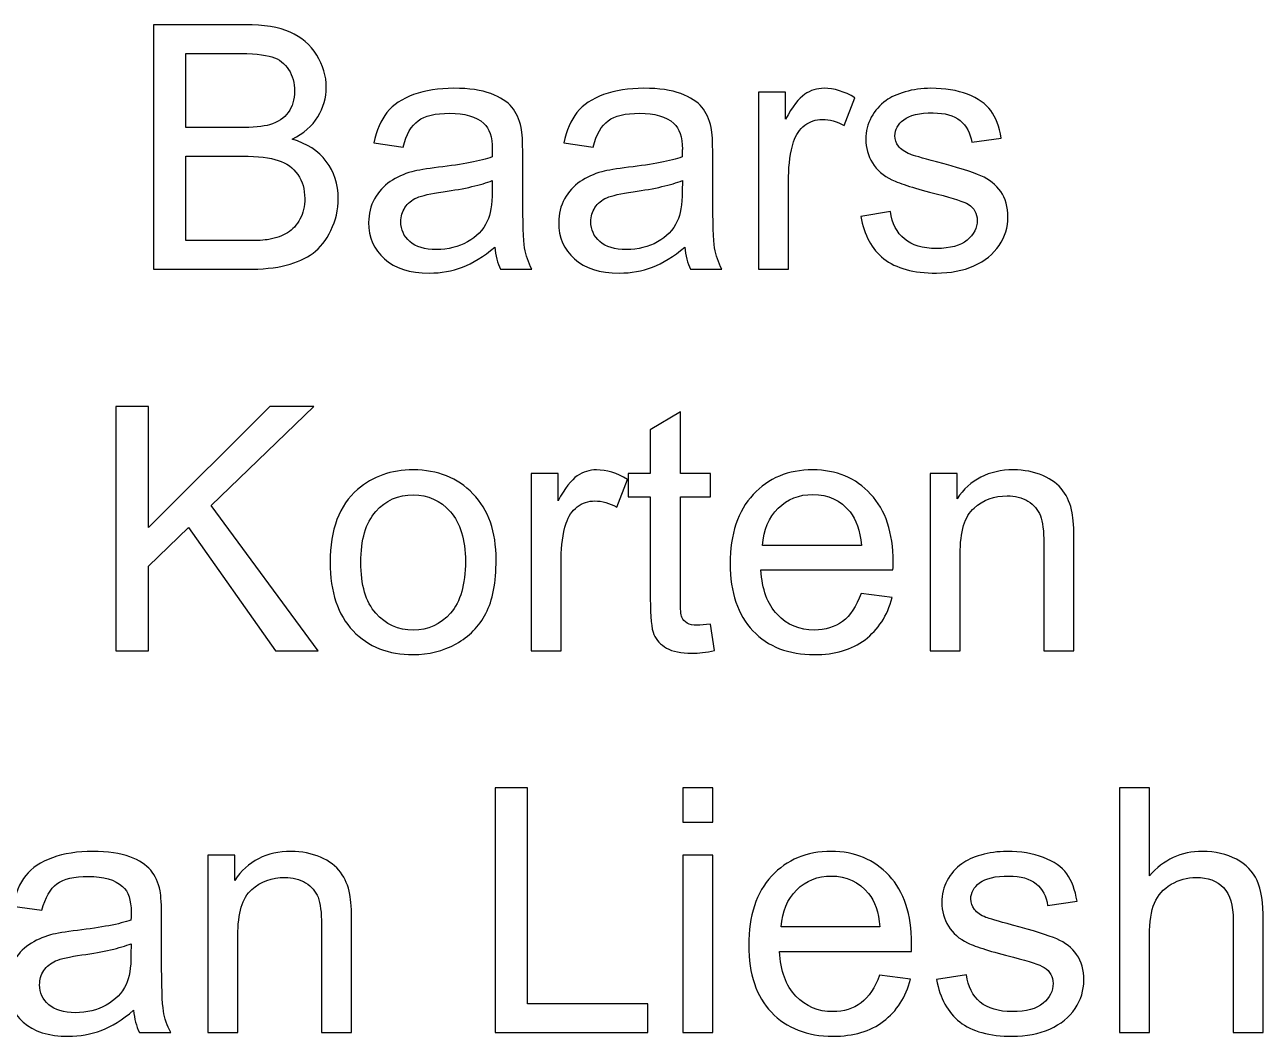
# Model space of a CAD drawing. Header units: centimetres. Extents: x -10.5 to 10.5, y -5.5 to 5.5.
# Drawn here: x -0.497 to 0.399, y -3.472 to -2.741 of the extents above; entities that cross this region are included whole.
import ezdxf

# ---------------------------------------------------------------- set-up
doc = ezdxf.new("R2010")
doc.units = ezdxf.units.CM
doc.header["$MEASUREMENT"] = 0
doc.layers.add('Laag 1', color=7, linetype='Continuous')

msp = doc.modelspace()

# ---------------------------------------------------------------- linework, layer by layer
at = {"layer": 'Laag 1', "color": 114}
for points, knots in [([(-0.40367, -2.9176), (-0.40367, -2.9176), (-0.40367, -2.74079), (-0.40367, -2.74079), (-0.40367, -2.74079), (-0.40367, -2.74079), (-0.33733, -2.74079), (-0.33733, -2.74079), (-0.33733, -2.74079), (-0.32383, -2.74079), (-0.31301, -2.74256), (-0.30482, -2.74614), (-0.30482, -2.74614), (-0.29667, -2.74972), (-0.29029, -2.75524), (-0.28568, -2.76269), (-0.28568, -2.76269), (-0.28103, -2.77009), (-0.27872, -2.77787), (-0.27872, -2.78602), (-0.27872, -2.78602), (-0.27872, -2.79355), (-0.28078, -2.80067), (-0.28485, -2.80734), (-0.28485, -2.80734), (-0.28893, -2.81401), (-0.2951, -2.8194), (-0.30337, -2.82352), (-0.30337, -2.82352), (-0.29267, -2.82664), (-0.28444, -2.83199), (-0.27872, -2.83957), (-0.27872, -2.83957), (-0.27296, -2.8471), (-0.27008, -2.85603), (-0.27008, -2.86632), (-0.27008, -2.86632), (-0.27008, -2.87463), (-0.27185, -2.88233), (-0.27535, -2.88945), (-0.27535, -2.88945), (-0.27885, -2.89657), (-0.28317, -2.90204), (-0.28831, -2.90591), (-0.28831, -2.90591), (-0.29346, -2.90974), (-0.29992, -2.91266), (-0.30765, -2.91464), (-0.30765, -2.91464), (-0.31543, -2.91661), (-0.32494, -2.9176), (-0.33622, -2.9176), (-0.33622, -2.9176), (-0.33622, -2.9176), (-0.40367, -2.9176), (-0.40367, -2.9176)], [0, 0, 0, 0, 0.066667, 0.066667, 0.066667, 0.066667, 0.133333, 0.133333, 0.133333, 0.133333, 0.2, 0.2, 0.2, 0.2, 0.266667, 0.266667, 0.266667, 0.266667, 0.333333, 0.333333, 0.333333, 0.333333, 0.4, 0.4, 0.4, 0.4, 0.466667, 0.466667, 0.466667, 0.466667, 0.533333, 0.533333, 0.533333, 0.533333, 0.6, 0.6, 0.6, 0.6, 0.666667, 0.666667, 0.666667, 0.666667, 0.733333, 0.733333, 0.733333, 0.733333, 0.8, 0.8, 0.8, 0.8, 0.866667, 0.866667, 0.866667, 0.866667, 1, 1, 1, 1]), ([(-0.38021, -2.81512), (-0.38021, -2.81512), (-0.34198, -2.81512), (-0.34198, -2.81512), (-0.34198, -2.81512), (-0.33161, -2.81512), (-0.32416, -2.81442), (-0.31967, -2.81306), (-0.31967, -2.81306), (-0.3137, -2.81129), (-0.30922, -2.80833), (-0.30621, -2.80421), (-0.30621, -2.80421), (-0.30321, -2.8001), (-0.30169, -2.79495), (-0.30169, -2.78874), (-0.30169, -2.78874), (-0.30169, -2.78285), (-0.30309, -2.77767), (-0.30593, -2.77322), (-0.30593, -2.77322), (-0.30872, -2.76874), (-0.31276, -2.76565), (-0.31799, -2.764), (-0.31799, -2.764), (-0.32321, -2.76236), (-0.33218, -2.76153), (-0.34486, -2.76153), (-0.34486, -2.76153), (-0.34486, -2.76153), (-0.38021, -2.76153), (-0.38021, -2.76153), (-0.38021, -2.76153), (-0.38021, -2.76153), (-0.38021, -2.81512), (-0.38021, -2.81512)], [0, 0, 0, 0, 0.1, 0.1, 0.1, 0.1, 0.2, 0.2, 0.2, 0.2, 0.3, 0.3, 0.3, 0.3, 0.4, 0.4, 0.4, 0.4, 0.5, 0.5, 0.5, 0.5, 0.6, 0.6, 0.6, 0.6, 0.7, 0.7, 0.7, 0.7, 0.8, 0.8, 0.8, 0.8, 1, 1, 1, 1]), ([(-0.15698, -2.90155), (-0.16505, -2.90842), (-0.17282, -2.91324), (-0.18027, -2.91608), (-0.18027, -2.91608), (-0.18772, -2.91892), (-0.19571, -2.92032), (-0.20427, -2.92032), (-0.20427, -2.92032), (-0.21834, -2.92032), (-0.22917, -2.9169), (-0.23674, -2.91003), (-0.23674, -2.91003), (-0.24431, -2.9032), (-0.2481, -2.89443), (-0.2481, -2.88377), (-0.2481, -2.88377), (-0.2481, -2.87751), (-0.24666, -2.87179), (-0.24382, -2.86661), (-0.24382, -2.86661), (-0.24094, -2.86142), (-0.23719, -2.85731), (-0.23258, -2.85418), (-0.23258, -2.85418), (-0.22793, -2.85105), (-0.22275, -2.84866), (-0.21694, -2.84706), (-0.21694, -2.84706), (-0.21266, -2.84595), (-0.2062, -2.84488), (-0.1976, -2.84381), (-0.1976, -2.84381), (-0.18007, -2.84175), (-0.1671, -2.83924), (-0.15883, -2.83636), (-0.15883, -2.83636), (-0.15875, -2.83339), (-0.15871, -2.8315), (-0.15871, -2.83072), (-0.15871, -2.83072), (-0.15871, -2.82191), (-0.16077, -2.8157), (-0.16488, -2.81207), (-0.16488, -2.81207), (-0.17044, -2.80718), (-0.17871, -2.80475), (-0.18966, -2.80475), (-0.18966, -2.80475), (-0.19991, -2.80475), (-0.20748, -2.80656), (-0.21234, -2.81014), (-0.21234, -2.81014), (-0.21723, -2.81372), (-0.22081, -2.82006), (-0.22316, -2.8292), (-0.22316, -2.8292), (-0.22316, -2.8292), (-0.2444, -2.82623), (-0.2444, -2.82623), (-0.2444, -2.82623), (-0.24246, -2.81714), (-0.23929, -2.80977), (-0.23485, -2.80417), (-0.23485, -2.80417), (-0.2304, -2.79857), (-0.22398, -2.79429), (-0.21559, -2.79125), (-0.21559, -2.79125), (-0.20723, -2.78824), (-0.19748, -2.78672), (-0.18645, -2.78672), (-0.18645, -2.78672), (-0.1755, -2.78672), (-0.16657, -2.788), (-0.1597, -2.79059), (-0.1597, -2.79059), (-0.15286, -2.79318), (-0.1478, -2.79639), (-0.14459, -2.8003), (-0.14459, -2.8003), (-0.14138, -2.80421), (-0.13912, -2.80915), (-0.1378, -2.81512), (-0.1378, -2.81512), (-0.1371, -2.81882), (-0.13673, -2.82549), (-0.13673, -2.83508), (-0.13673, -2.83508), (-0.13673, -2.83508), (-0.13673, -2.86389), (-0.13673, -2.86389), (-0.13673, -2.86389), (-0.13673, -2.88402), (-0.13628, -2.89673), (-0.13537, -2.90213), (-0.13537, -2.90213), (-0.13451, -2.90752), (-0.1327, -2.91266), (-0.13006, -2.9176), (-0.13006, -2.9176), (-0.13006, -2.9176), (-0.15278, -2.9176), (-0.15278, -2.9176), (-0.15278, -2.9176), (-0.15496, -2.91303), (-0.15636, -2.90768), (-0.15698, -2.90155)], [0, 0, 0, 0, 0.035714, 0.035714, 0.035714, 0.035714, 0.071429, 0.071429, 0.071429, 0.071429, 0.107143, 0.107143, 0.107143, 0.107143, 0.142857, 0.142857, 0.142857, 0.142857, 0.178571, 0.178571, 0.178571, 0.178571, 0.214286, 0.214286, 0.214286, 0.214286, 0.25, 0.25, 0.25, 0.25, 0.285714, 0.285714, 0.285714, 0.285714, 0.321429, 0.321429, 0.321429, 0.321429, 0.357143, 0.357143, 0.357143, 0.357143, 0.392857, 0.392857, 0.392857, 0.392857, 0.428571, 0.428571, 0.428571, 0.428571, 0.464286, 0.464286, 0.464286, 0.464286, 0.5, 0.5, 0.5, 0.5, 0.535714, 0.535714, 0.535714, 0.535714, 0.571429, 0.571429, 0.571429, 0.571429, 0.607143, 0.607143, 0.607143, 0.607143, 0.642857, 0.642857, 0.642857, 0.642857, 0.678571, 0.678571, 0.678571, 0.678571, 0.714286, 0.714286, 0.714286, 0.714286, 0.75, 0.75, 0.75, 0.75, 0.785714, 0.785714, 0.785714, 0.785714, 0.821429, 0.821429, 0.821429, 0.821429, 0.857143, 0.857143, 0.857143, 0.857143, 0.892857, 0.892857, 0.892857, 0.892857, 0.928571, 0.928571, 0.928571, 0.928571, 1, 1, 1, 1]), ([(-0.01964, -2.90155), (-0.02771, -2.90842), (-0.03548, -2.91324), (-0.04293, -2.91608), (-0.04293, -2.91608), (-0.05038, -2.91892), (-0.05837, -2.92032), (-0.06693, -2.92032), (-0.06693, -2.92032), (-0.081, -2.92032), (-0.09183, -2.9169), (-0.0994, -2.91003), (-0.0994, -2.91003), (-0.10697, -2.9032), (-0.11076, -2.89443), (-0.11076, -2.88377), (-0.11076, -2.88377), (-0.11076, -2.87751), (-0.10932, -2.87179), (-0.10648, -2.86661), (-0.10648, -2.86661), (-0.1036, -2.86142), (-0.09985, -2.85731), (-0.09524, -2.85418), (-0.09524, -2.85418), (-0.09059, -2.85105), (-0.08541, -2.84866), (-0.0796, -2.84706), (-0.0796, -2.84706), (-0.07532, -2.84595), (-0.06886, -2.84488), (-0.06026, -2.84381), (-0.06026, -2.84381), (-0.04273, -2.84175), (-0.02976, -2.83924), (-0.02149, -2.83636), (-0.02149, -2.83636), (-0.02141, -2.83339), (-0.02137, -2.8315), (-0.02137, -2.83072), (-0.02137, -2.83072), (-0.02137, -2.82191), (-0.02343, -2.8157), (-0.02754, -2.81207), (-0.02754, -2.81207), (-0.0331, -2.80718), (-0.04137, -2.80475), (-0.05232, -2.80475), (-0.05232, -2.80475), (-0.06257, -2.80475), (-0.07014, -2.80656), (-0.075, -2.81014), (-0.075, -2.81014), (-0.07989, -2.81372), (-0.08347, -2.82006), (-0.08582, -2.8292), (-0.08582, -2.8292), (-0.08582, -2.8292), (-0.10706, -2.82623), (-0.10706, -2.82623), (-0.10706, -2.82623), (-0.10512, -2.81714), (-0.10195, -2.80977), (-0.09751, -2.80417), (-0.09751, -2.80417), (-0.09306, -2.79857), (-0.08664, -2.79429), (-0.07825, -2.79125), (-0.07825, -2.79125), (-0.06989, -2.78824), (-0.06014, -2.78672), (-0.04911, -2.78672), (-0.04911, -2.78672), (-0.03816, -2.78672), (-0.02923, -2.788), (-0.02236, -2.79059), (-0.02236, -2.79059), (-0.01552, -2.79318), (-0.01046, -2.79639), (-0.00725, -2.8003), (-0.00725, -2.8003), (-0.00404, -2.80421), (-0.00178, -2.80915), (-0.00046, -2.81512), (-0.00046, -2.81512), (0.00024, -2.81882), (0.00061, -2.82549), (0.00061, -2.83508), (0.00061, -2.83508), (0.00061, -2.83508), (0.00061, -2.86389), (0.00061, -2.86389), (0.00061, -2.86389), (0.00061, -2.88402), (0.00106, -2.89673), (0.00197, -2.90213), (0.00197, -2.90213), (0.00283, -2.90752), (0.00464, -2.91266), (0.00728, -2.9176), (0.00728, -2.9176), (0.00728, -2.9176), (-0.01544, -2.9176), (-0.01544, -2.9176), (-0.01544, -2.9176), (-0.01762, -2.91303), (-0.01902, -2.90768), (-0.01964, -2.90155)], [0, 0, 0, 0, 0.035714, 0.035714, 0.035714, 0.035714, 0.071429, 0.071429, 0.071429, 0.071429, 0.107143, 0.107143, 0.107143, 0.107143, 0.142857, 0.142857, 0.142857, 0.142857, 0.178571, 0.178571, 0.178571, 0.178571, 0.214286, 0.214286, 0.214286, 0.214286, 0.25, 0.25, 0.25, 0.25, 0.285714, 0.285714, 0.285714, 0.285714, 0.321429, 0.321429, 0.321429, 0.321429, 0.357143, 0.357143, 0.357143, 0.357143, 0.392857, 0.392857, 0.392857, 0.392857, 0.428571, 0.428571, 0.428571, 0.428571, 0.464286, 0.464286, 0.464286, 0.464286, 0.5, 0.5, 0.5, 0.5, 0.535714, 0.535714, 0.535714, 0.535714, 0.571429, 0.571429, 0.571429, 0.571429, 0.607143, 0.607143, 0.607143, 0.607143, 0.642857, 0.642857, 0.642857, 0.642857, 0.678571, 0.678571, 0.678571, 0.678571, 0.714286, 0.714286, 0.714286, 0.714286, 0.75, 0.75, 0.75, 0.75, 0.785714, 0.785714, 0.785714, 0.785714, 0.821429, 0.821429, 0.821429, 0.821429, 0.857143, 0.857143, 0.857143, 0.857143, 0.892857, 0.892857, 0.892857, 0.892857, 0.928571, 0.928571, 0.928571, 0.928571, 1, 1, 1, 1]), ([(0.03374, -2.9176), (0.03374, -2.9176), (0.03374, -2.78944), (0.03374, -2.78944), (0.03374, -2.78944), (0.03374, -2.78944), (0.05325, -2.78944), (0.05325, -2.78944), (0.05325, -2.78944), (0.05325, -2.78944), (0.05325, -2.80907), (0.05325, -2.80907), (0.05325, -2.80907), (0.05823, -2.79997), (0.06284, -2.79397), (0.06708, -2.79108), (0.06708, -2.79108), (0.07132, -2.78816), (0.07597, -2.78672), (0.08103, -2.78672), (0.08103, -2.78672), (0.08836, -2.78672), (0.09581, -2.78903), (0.10338, -2.79359), (0.10338, -2.79359), (0.10338, -2.79359), (0.09564, -2.81364), (0.09564, -2.81364), (0.09564, -2.81364), (0.09037, -2.81067), (0.0851, -2.80919), (0.07984, -2.80919), (0.07984, -2.80919), (0.0751, -2.80919), (0.07086, -2.81063), (0.06712, -2.81347), (0.06712, -2.81347), (0.06337, -2.81631), (0.0607, -2.82026), (0.05909, -2.82533), (0.05909, -2.82533), (0.05667, -2.83302), (0.05547, -2.84146), (0.05547, -2.85064), (0.05547, -2.85064), (0.05547, -2.85064), (0.05547, -2.9176), (0.05547, -2.9176), (0.05547, -2.9176), (0.05547, -2.9176), (0.03374, -2.9176), (0.03374, -2.9176)], [0, 0, 0, 0, 0.071429, 0.071429, 0.071429, 0.071429, 0.142857, 0.142857, 0.142857, 0.142857, 0.214286, 0.214286, 0.214286, 0.214286, 0.285714, 0.285714, 0.285714, 0.285714, 0.357143, 0.357143, 0.357143, 0.357143, 0.428571, 0.428571, 0.428571, 0.428571, 0.5, 0.5, 0.5, 0.5, 0.571429, 0.571429, 0.571429, 0.571429, 0.642857, 0.642857, 0.642857, 0.642857, 0.714286, 0.714286, 0.714286, 0.714286, 0.785714, 0.785714, 0.785714, 0.785714, 0.857143, 0.857143, 0.857143, 0.857143, 1, 1, 1, 1]), ([(0.10758, -2.87932), (0.10758, -2.87932), (0.12906, -2.87587), (0.12906, -2.87587), (0.12906, -2.87587), (0.13025, -2.88447), (0.13363, -2.89105), (0.13914, -2.89566), (0.13914, -2.89566), (0.14466, -2.90023), (0.15239, -2.90254), (0.16227, -2.90254), (0.16227, -2.90254), (0.17227, -2.90254), (0.17968, -2.90052), (0.18454, -2.89645), (0.18454, -2.89645), (0.18935, -2.89241), (0.19178, -2.88764), (0.19178, -2.88216), (0.19178, -2.88216), (0.19178, -2.87727), (0.1896, -2.8734), (0.18528, -2.8706), (0.18528, -2.8706), (0.18223, -2.86866), (0.17483, -2.86624), (0.16305, -2.86323), (0.16305, -2.86323), (0.14717, -2.85924), (0.13618, -2.85578), (0.13001, -2.85286), (0.13001, -2.85286), (0.12387, -2.8499), (0.11922, -2.84586), (0.11605, -2.84068), (0.11605, -2.84068), (0.11288, -2.83553), (0.11128, -2.82981), (0.11128, -2.82356), (0.11128, -2.82356), (0.11128, -2.81784), (0.1126, -2.81257), (0.11519, -2.80771), (0.11519, -2.80771), (0.11782, -2.80286), (0.12136, -2.79882), (0.12585, -2.79561), (0.12585, -2.79561), (0.12922, -2.79314), (0.13383, -2.79104), (0.13964, -2.78931), (0.13964, -2.78931), (0.14548, -2.78759), (0.1517, -2.78672), (0.15836, -2.78672), (0.15836, -2.78672), (0.1684, -2.78672), (0.17721, -2.78816), (0.18479, -2.79108), (0.18479, -2.79108), (0.1924, -2.79397), (0.198, -2.79792), (0.20162, -2.80286), (0.20162, -2.80286), (0.2052, -2.80784), (0.20771, -2.81446), (0.20907, -2.82278), (0.20907, -2.82278), (0.20907, -2.82278), (0.18783, -2.82574), (0.18783, -2.82574), (0.18783, -2.82574), (0.18688, -2.81907), (0.18409, -2.81384), (0.17948, -2.8101), (0.17948, -2.8101), (0.17487, -2.80635), (0.16836, -2.8045), (0.15993, -2.8045), (0.15993, -2.8045), (0.15001, -2.8045), (0.14289, -2.80615), (0.13865, -2.80944), (0.13865, -2.80944), (0.13441, -2.81273), (0.13227, -2.8166), (0.13227, -2.82101), (0.13227, -2.82101), (0.13227, -2.8238), (0.13313, -2.82636), (0.1349, -2.82862), (0.1349, -2.82862), (0.13667, -2.83092), (0.13943, -2.83286), (0.14322, -2.83438), (0.14322, -2.83438), (0.1454, -2.8352), (0.15174, -2.83706), (0.16235, -2.83994), (0.16235, -2.83994), (0.17766, -2.84401), (0.18837, -2.84739), (0.19446, -2.84998), (0.19446, -2.84998), (0.20055, -2.85257), (0.20532, -2.8564), (0.20878, -2.86134), (0.20878, -2.86134), (0.21228, -2.86632), (0.21401, -2.87249), (0.21401, -2.8799), (0.21401, -2.8799), (0.21401, -2.8871), (0.21191, -2.89389), (0.20767, -2.90027), (0.20767, -2.90027), (0.20343, -2.90665), (0.19734, -2.91159), (0.18939, -2.91509), (0.18939, -2.91509), (0.18141, -2.91859), (0.1724, -2.92032), (0.16235, -2.92032), (0.16235, -2.92032), (0.14573, -2.92032), (0.13301, -2.91686), (0.12428, -2.90999), (0.12428, -2.90999), (0.11556, -2.90307), (0.11, -2.89286), (0.10758, -2.87932)], [0, 0, 0, 0, 0.029412, 0.029412, 0.029412, 0.029412, 0.058824, 0.058824, 0.058824, 0.058824, 0.088235, 0.088235, 0.088235, 0.088235, 0.117647, 0.117647, 0.117647, 0.117647, 0.147059, 0.147059, 0.147059, 0.147059, 0.176471, 0.176471, 0.176471, 0.176471, 0.205882, 0.205882, 0.205882, 0.205882, 0.235294, 0.235294, 0.235294, 0.235294, 0.264706, 0.264706, 0.264706, 0.264706, 0.294118, 0.294118, 0.294118, 0.294118, 0.323529, 0.323529, 0.323529, 0.323529, 0.352941, 0.352941, 0.352941, 0.352941, 0.382353, 0.382353, 0.382353, 0.382353, 0.411765, 0.411765, 0.411765, 0.411765, 0.441176, 0.441176, 0.441176, 0.441176, 0.470588, 0.470588, 0.470588, 0.470588, 0.5, 0.5, 0.5, 0.5, 0.529412, 0.529412, 0.529412, 0.529412, 0.558824, 0.558824, 0.558824, 0.558824, 0.588235, 0.588235, 0.588235, 0.588235, 0.617647, 0.617647, 0.617647, 0.617647, 0.647059, 0.647059, 0.647059, 0.647059, 0.676471, 0.676471, 0.676471, 0.676471, 0.705882, 0.705882, 0.705882, 0.705882, 0.735294, 0.735294, 0.735294, 0.735294, 0.764706, 0.764706, 0.764706, 0.764706, 0.794118, 0.794118, 0.794118, 0.794118, 0.823529, 0.823529, 0.823529, 0.823529, 0.852941, 0.852941, 0.852941, 0.852941, 0.882353, 0.882353, 0.882353, 0.882353, 0.911765, 0.911765, 0.911765, 0.911765, 0.941176, 0.941176, 0.941176, 0.941176, 1, 1, 1, 1]), ([(-0.38021, -2.89686), (-0.38021, -2.89686), (-0.33618, -2.89686), (-0.33618, -2.89686), (-0.33618, -2.89686), (-0.3286, -2.89686), (-0.32329, -2.89657), (-0.32021, -2.89599), (-0.32021, -2.89599), (-0.31486, -2.89505), (-0.31033, -2.89344), (-0.30671, -2.89118), (-0.30671, -2.89118), (-0.30309, -2.88891), (-0.30012, -2.88562), (-0.29778, -2.8813), (-0.29778, -2.8813), (-0.29543, -2.87698), (-0.29428, -2.872), (-0.29428, -2.86636), (-0.29428, -2.86636), (-0.29428, -2.85973), (-0.29597, -2.85401), (-0.29938, -2.84912), (-0.29938, -2.84912), (-0.30276, -2.84422), (-0.30745, -2.8408), (-0.31346, -2.83883), (-0.31346, -2.83883), (-0.31943, -2.83685), (-0.32807, -2.83586), (-0.3393, -2.83586), (-0.3393, -2.83586), (-0.3393, -2.83586), (-0.38021, -2.83586), (-0.38021, -2.83586), (-0.38021, -2.83586), (-0.38021, -2.83586), (-0.38021, -2.89686), (-0.38021, -2.89686)], [0, 0, 0, 0, 0.090909, 0.090909, 0.090909, 0.090909, 0.181818, 0.181818, 0.181818, 0.181818, 0.272727, 0.272727, 0.272727, 0.272727, 0.363636, 0.363636, 0.363636, 0.363636, 0.454545, 0.454545, 0.454545, 0.454545, 0.545455, 0.545455, 0.545455, 0.545455, 0.636364, 0.636364, 0.636364, 0.636364, 0.727273, 0.727273, 0.727273, 0.727273, 0.818182, 0.818182, 0.818182, 0.818182, 1, 1, 1, 1]), ([(-0.15871, -2.8534), (-0.16661, -2.85661), (-0.17846, -2.85932), (-0.19427, -2.86154), (-0.19427, -2.86154), (-0.20324, -2.86282), (-0.20958, -2.86426), (-0.21328, -2.86587), (-0.21328, -2.86587), (-0.21699, -2.86747), (-0.21983, -2.86982), (-0.22184, -2.87286), (-0.22184, -2.87286), (-0.22386, -2.87595), (-0.22489, -2.87937), (-0.22489, -2.88315), (-0.22489, -2.88315), (-0.22489, -2.88887), (-0.22271, -2.89369), (-0.2183, -2.89752), (-0.2183, -2.89752), (-0.2139, -2.90134), (-0.20748, -2.90328), (-0.19904, -2.90328), (-0.19904, -2.90328), (-0.19069, -2.90328), (-0.18324, -2.90147), (-0.17669, -2.8978), (-0.17669, -2.8978), (-0.17019, -2.89418), (-0.16538, -2.8892), (-0.16233, -2.8829), (-0.16233, -2.8829), (-0.15998, -2.87801), (-0.15883, -2.8708), (-0.15883, -2.8613), (-0.15883, -2.8613), (-0.15883, -2.8613), (-0.15871, -2.8534), (-0.15871, -2.8534)], [0, 0, 0, 0, 0.090909, 0.090909, 0.090909, 0.090909, 0.181818, 0.181818, 0.181818, 0.181818, 0.272727, 0.272727, 0.272727, 0.272727, 0.363636, 0.363636, 0.363636, 0.363636, 0.454545, 0.454545, 0.454545, 0.454545, 0.545455, 0.545455, 0.545455, 0.545455, 0.636364, 0.636364, 0.636364, 0.636364, 0.727273, 0.727273, 0.727273, 0.727273, 0.818182, 0.818182, 0.818182, 0.818182, 1, 1, 1, 1]), ([(-0.02137, -2.8534), (-0.02927, -2.85661), (-0.04112, -2.85932), (-0.05693, -2.86154), (-0.05693, -2.86154), (-0.0659, -2.86282), (-0.07224, -2.86426), (-0.07594, -2.86587), (-0.07594, -2.86587), (-0.07965, -2.86747), (-0.08249, -2.86982), (-0.0845, -2.87286), (-0.0845, -2.87286), (-0.08652, -2.87595), (-0.08755, -2.87937), (-0.08755, -2.88315), (-0.08755, -2.88315), (-0.08755, -2.88887), (-0.08537, -2.89369), (-0.08096, -2.89752), (-0.08096, -2.89752), (-0.07656, -2.90134), (-0.07014, -2.90328), (-0.0617, -2.90328), (-0.0617, -2.90328), (-0.05335, -2.90328), (-0.0459, -2.90147), (-0.03935, -2.8978), (-0.03935, -2.8978), (-0.03285, -2.89418), (-0.02804, -2.8892), (-0.02499, -2.8829), (-0.02499, -2.8829), (-0.02264, -2.87801), (-0.02149, -2.8708), (-0.02149, -2.8613), (-0.02149, -2.8613), (-0.02149, -2.8613), (-0.02137, -2.8534), (-0.02137, -2.8534)], [0, 0, 0, 0, 0.090909, 0.090909, 0.090909, 0.090909, 0.181818, 0.181818, 0.181818, 0.181818, 0.272727, 0.272727, 0.272727, 0.272727, 0.363636, 0.363636, 0.363636, 0.363636, 0.454545, 0.454545, 0.454545, 0.454545, 0.545455, 0.545455, 0.545455, 0.545455, 0.636364, 0.636364, 0.636364, 0.636364, 0.727273, 0.727273, 0.727273, 0.727273, 0.818182, 0.818182, 0.818182, 0.818182, 1, 1, 1, 1]), ([(-0.43079, -3.19347), (-0.43079, -3.19347), (-0.43079, -3.01666), (-0.43079, -3.01666), (-0.43079, -3.01666), (-0.43079, -3.01666), (-0.40733, -3.01666), (-0.40733, -3.01666), (-0.40733, -3.01666), (-0.40733, -3.01666), (-0.40733, -3.10432), (-0.40733, -3.10432), (-0.40733, -3.10432), (-0.40733, -3.10432), (-0.31951, -3.01666), (-0.31951, -3.01666), (-0.31951, -3.01666), (-0.31951, -3.01666), (-0.28782, -3.01666), (-0.28782, -3.01666), (-0.28782, -3.01666), (-0.28782, -3.01666), (-0.36198, -3.08836), (-0.36198, -3.08836), (-0.36198, -3.08836), (-0.36198, -3.08836), (-0.2846, -3.19347), (-0.2846, -3.19347), (-0.2846, -3.19347), (-0.2846, -3.19347), (-0.31547, -3.19347), (-0.31547, -3.19347), (-0.31547, -3.19347), (-0.31547, -3.19347), (-0.3784, -3.10424), (-0.3784, -3.10424), (-0.3784, -3.10424), (-0.3784, -3.10424), (-0.40733, -3.13223), (-0.40733, -3.13223), (-0.40733, -3.13223), (-0.40733, -3.13223), (-0.40733, -3.19347), (-0.40733, -3.19347), (-0.40733, -3.19347), (-0.40733, -3.19347), (-0.43079, -3.19347), (-0.43079, -3.19347)], [0, 0, 0, 0, 0.076923, 0.076923, 0.076923, 0.076923, 0.153846, 0.153846, 0.153846, 0.153846, 0.230769, 0.230769, 0.230769, 0.230769, 0.307692, 0.307692, 0.307692, 0.307692, 0.384615, 0.384615, 0.384615, 0.384615, 0.461538, 0.461538, 0.461538, 0.461538, 0.538462, 0.538462, 0.538462, 0.538462, 0.615385, 0.615385, 0.615385, 0.615385, 0.692308, 0.692308, 0.692308, 0.692308, 0.769231, 0.769231, 0.769231, 0.769231, 0.846154, 0.846154, 0.846154, 0.846154, 1, 1, 1, 1]), ([(-0.00108, -3.17409), (-0.00108, -3.17409), (0.00189, -3.19326), (0.00189, -3.19326), (0.00189, -3.19326), (-0.0042, -3.19454), (-0.00968, -3.1952), (-0.01445, -3.1952), (-0.01445, -3.1952), (-0.02231, -3.1952), (-0.0284, -3.19396), (-0.03277, -3.19145), (-0.03277, -3.19145), (-0.03709, -3.18894), (-0.04013, -3.18569), (-0.0419, -3.18162), (-0.0419, -3.18162), (-0.04367, -3.17754), (-0.04454, -3.16898), (-0.04454, -3.15594), (-0.04454, -3.15594), (-0.04454, -3.15594), (-0.04454, -3.0821), (-0.04454, -3.0821), (-0.04454, -3.0821), (-0.04454, -3.0821), (-0.06059, -3.0821), (-0.06059, -3.0821), (-0.06059, -3.0821), (-0.06059, -3.0821), (-0.06059, -3.06531), (-0.06059, -3.06531), (-0.06059, -3.06531), (-0.06059, -3.06531), (-0.04454, -3.06531), (-0.04454, -3.06531), (-0.04454, -3.06531), (-0.04454, -3.06531), (-0.04454, -3.03362), (-0.04454, -3.03362), (-0.04454, -3.03362), (-0.04454, -3.03362), (-0.02281, -3.02057), (-0.02281, -3.02057), (-0.02281, -3.02057), (-0.02281, -3.02057), (-0.02281, -3.06531), (-0.02281, -3.06531), (-0.02281, -3.06531), (-0.02281, -3.06531), (-0.00108, -3.06531), (-0.00108, -3.06531), (-0.00108, -3.06531), (-0.00108, -3.06531), (-0.00108, -3.0821), (-0.00108, -3.0821), (-0.00108, -3.0821), (-0.00108, -3.0821), (-0.02281, -3.0821), (-0.02281, -3.0821), (-0.02281, -3.0821), (-0.02281, -3.0821), (-0.02281, -3.15717), (-0.02281, -3.15717), (-0.02281, -3.15717), (-0.02281, -3.16338), (-0.02244, -3.16738), (-0.02165, -3.16915), (-0.02165, -3.16915), (-0.02091, -3.17092), (-0.01968, -3.17232), (-0.01795, -3.17339), (-0.01795, -3.17339), (-0.01622, -3.17441), (-0.01375, -3.17495), (-0.01054, -3.17495), (-0.01054, -3.17495), (-0.00816, -3.17495), (-0.00499, -3.17466), (-0.00108, -3.17409)], [0, 0, 0, 0, 0.047619, 0.047619, 0.047619, 0.047619, 0.095238, 0.095238, 0.095238, 0.095238, 0.142857, 0.142857, 0.142857, 0.142857, 0.190476, 0.190476, 0.190476, 0.190476, 0.238095, 0.238095, 0.238095, 0.238095, 0.285714, 0.285714, 0.285714, 0.285714, 0.333333, 0.333333, 0.333333, 0.333333, 0.380952, 0.380952, 0.380952, 0.380952, 0.428571, 0.428571, 0.428571, 0.428571, 0.47619, 0.47619, 0.47619, 0.47619, 0.52381, 0.52381, 0.52381, 0.52381, 0.571429, 0.571429, 0.571429, 0.571429, 0.619048, 0.619048, 0.619048, 0.619048, 0.666667, 0.666667, 0.666667, 0.666667, 0.714286, 0.714286, 0.714286, 0.714286, 0.761905, 0.761905, 0.761905, 0.761905, 0.809524, 0.809524, 0.809524, 0.809524, 0.857143, 0.857143, 0.857143, 0.857143, 0.904762, 0.904762, 0.904762, 0.904762, 1, 1, 1, 1]), ([(-0.27596, -3.12939), (-0.27596, -3.10572), (-0.26938, -3.08819), (-0.25616, -3.07679), (-0.25616, -3.07679), (-0.24518, -3.06732), (-0.23172, -3.06259), (-0.21587, -3.06259), (-0.21587, -3.06259), (-0.1983, -3.06259), (-0.18389, -3.06835), (-0.1727, -3.07988), (-0.1727, -3.07988), (-0.16155, -3.09136), (-0.15595, -3.10729), (-0.15595, -3.12758), (-0.15595, -3.12758), (-0.15595, -3.14404), (-0.15842, -3.15696), (-0.16336, -3.16639), (-0.16336, -3.16639), (-0.1683, -3.17581), (-0.1755, -3.18314), (-0.18496, -3.18837), (-0.18496, -3.18837), (-0.19439, -3.19359), (-0.20472, -3.19619), (-0.21587, -3.19619), (-0.21587, -3.19619), (-0.23382, -3.19619), (-0.2483, -3.19047), (-0.25937, -3.17898), (-0.25937, -3.17898), (-0.27045, -3.1675), (-0.27596, -3.15096), (-0.27596, -3.12939)], [0, 0, 0, 0, 0.1, 0.1, 0.1, 0.1, 0.2, 0.2, 0.2, 0.2, 0.3, 0.3, 0.3, 0.3, 0.4, 0.4, 0.4, 0.4, 0.5, 0.5, 0.5, 0.5, 0.6, 0.6, 0.6, 0.6, 0.7, 0.7, 0.7, 0.7, 0.8, 0.8, 0.8, 0.8, 1, 1, 1, 1]), ([(-0.13072, -3.19347), (-0.13072, -3.19347), (-0.13072, -3.06531), (-0.13072, -3.06531), (-0.13072, -3.06531), (-0.13072, -3.06531), (-0.11121, -3.06531), (-0.11121, -3.06531), (-0.11121, -3.06531), (-0.11121, -3.06531), (-0.11121, -3.08494), (-0.11121, -3.08494), (-0.11121, -3.08494), (-0.10623, -3.07584), (-0.10162, -3.06984), (-0.09738, -3.06695), (-0.09738, -3.06695), (-0.09314, -3.06403), (-0.08849, -3.06259), (-0.08343, -3.06259), (-0.08343, -3.06259), (-0.0761, -3.06259), (-0.06865, -3.0649), (-0.06108, -3.06946), (-0.06108, -3.06946), (-0.06108, -3.06946), (-0.06882, -3.08951), (-0.06882, -3.08951), (-0.06882, -3.08951), (-0.07409, -3.08654), (-0.07936, -3.08506), (-0.08462, -3.08506), (-0.08462, -3.08506), (-0.08936, -3.08506), (-0.0936, -3.0865), (-0.09734, -3.08934), (-0.09734, -3.08934), (-0.10109, -3.09218), (-0.10376, -3.09613), (-0.10537, -3.1012), (-0.10537, -3.1012), (-0.10779, -3.10889), (-0.10899, -3.11733), (-0.10899, -3.12651), (-0.10899, -3.12651), (-0.10899, -3.12651), (-0.10899, -3.19347), (-0.10899, -3.19347), (-0.10899, -3.19347), (-0.10899, -3.19347), (-0.13072, -3.19347), (-0.13072, -3.19347)], [0, 0, 0, 0, 0.071429, 0.071429, 0.071429, 0.071429, 0.142857, 0.142857, 0.142857, 0.142857, 0.214286, 0.214286, 0.214286, 0.214286, 0.285714, 0.285714, 0.285714, 0.285714, 0.357143, 0.357143, 0.357143, 0.357143, 0.428571, 0.428571, 0.428571, 0.428571, 0.5, 0.5, 0.5, 0.5, 0.571429, 0.571429, 0.571429, 0.571429, 0.642857, 0.642857, 0.642857, 0.642857, 0.714286, 0.714286, 0.714286, 0.714286, 0.785714, 0.785714, 0.785714, 0.785714, 0.857143, 0.857143, 0.857143, 0.857143, 1, 1, 1, 1]), ([(0.10778, -3.15198), (0.10778, -3.15198), (0.13026, -3.15495), (0.13026, -3.15495), (0.13026, -3.15495), (0.12676, -3.16799), (0.12021, -3.17816), (0.11067, -3.18536), (0.11067, -3.18536), (0.10112, -3.19256), (0.08894, -3.19619), (0.07408, -3.19619), (0.07408, -3.19619), (0.05539, -3.19619), (0.04058, -3.19042), (0.02963, -3.1789), (0.02963, -3.1789), (0.01868, -3.16742), (0.01321, -3.15124), (0.01321, -3.13046), (0.01321, -3.13046), (0.01321, -3.10898), (0.01872, -3.09227), (0.02979, -3.08041), (0.02979, -3.08041), (0.04086, -3.06852), (0.05523, -3.06259), (0.07288, -3.06259), (0.07288, -3.06259), (0.08996, -3.06259), (0.10392, -3.06839), (0.11474, -3.08004), (0.11474, -3.08004), (0.12556, -3.09169), (0.131, -3.10807), (0.131, -3.12918), (0.131, -3.12918), (0.131, -3.13046), (0.13096, -3.13239), (0.13087, -3.13495), (0.13087, -3.13495), (0.13087, -3.13495), (0.03543, -3.13495), (0.03543, -3.13495), (0.03543, -3.13495), (0.03625, -3.14898), (0.04021, -3.15976), (0.04737, -3.16721), (0.04737, -3.16721), (0.05449, -3.17466), (0.06342, -3.17841), (0.07408, -3.17841), (0.07408, -3.17841), (0.08202, -3.17841), (0.08881, -3.17631), (0.09441, -3.17211), (0.09441, -3.17211), (0.10005, -3.16791), (0.10449, -3.1612), (0.10778, -3.15198)], [0, 0, 0, 0, 0.0625, 0.0625, 0.0625, 0.0625, 0.125, 0.125, 0.125, 0.125, 0.1875, 0.1875, 0.1875, 0.1875, 0.25, 0.25, 0.25, 0.25, 0.3125, 0.3125, 0.3125, 0.3125, 0.375, 0.375, 0.375, 0.375, 0.4375, 0.4375, 0.4375, 0.4375, 0.5, 0.5, 0.5, 0.5, 0.5625, 0.5625, 0.5625, 0.5625, 0.625, 0.625, 0.625, 0.625, 0.6875, 0.6875, 0.6875, 0.6875, 0.75, 0.75, 0.75, 0.75, 0.8125, 0.8125, 0.8125, 0.8125, 0.875, 0.875, 0.875, 0.875, 1, 1, 1, 1]), ([(0.15771, -3.19347), (0.15771, -3.19347), (0.15771, -3.06531), (0.15771, -3.06531), (0.15771, -3.06531), (0.15771, -3.06531), (0.17722, -3.06531), (0.17722, -3.06531), (0.17722, -3.06531), (0.17722, -3.06531), (0.17722, -3.0835), (0.17722, -3.0835), (0.17722, -3.0835), (0.1866, -3.06955), (0.20018, -3.06259), (0.21792, -3.06259), (0.21792, -3.06259), (0.22566, -3.06259), (0.23274, -3.06399), (0.2392, -3.06675), (0.2392, -3.06675), (0.24566, -3.06951), (0.25052, -3.07317), (0.25373, -3.07766), (0.25373, -3.07766), (0.25694, -3.08214), (0.2592, -3.08749), (0.26048, -3.09367), (0.26048, -3.09367), (0.26126, -3.0977), (0.26167, -3.10474), (0.26167, -3.11478), (0.26167, -3.11478), (0.26167, -3.11478), (0.26167, -3.19347), (0.26167, -3.19347), (0.26167, -3.19347), (0.26167, -3.19347), (0.23994, -3.19347), (0.23994, -3.19347), (0.23994, -3.19347), (0.23994, -3.19347), (0.23994, -3.1156), (0.23994, -3.1156), (0.23994, -3.1156), (0.23994, -3.10675), (0.23912, -3.10013), (0.23743, -3.09576), (0.23743, -3.09576), (0.23574, -3.0914), (0.23274, -3.0879), (0.22846, -3.08527), (0.22846, -3.08527), (0.22418, -3.08268), (0.21911, -3.08136), (0.21335, -3.08136), (0.21335, -3.08136), (0.20413, -3.08136), (0.19619, -3.08428), (0.18948, -3.09017), (0.18948, -3.09017), (0.18277, -3.09601), (0.17944, -3.10716), (0.17944, -3.12354), (0.17944, -3.12354), (0.17944, -3.12354), (0.17944, -3.19347), (0.17944, -3.19347), (0.17944, -3.19347), (0.17944, -3.19347), (0.15771, -3.19347), (0.15771, -3.19347)], [0, 0, 0, 0, 0.052632, 0.052632, 0.052632, 0.052632, 0.105263, 0.105263, 0.105263, 0.105263, 0.157895, 0.157895, 0.157895, 0.157895, 0.210526, 0.210526, 0.210526, 0.210526, 0.263158, 0.263158, 0.263158, 0.263158, 0.315789, 0.315789, 0.315789, 0.315789, 0.368421, 0.368421, 0.368421, 0.368421, 0.421053, 0.421053, 0.421053, 0.421053, 0.473684, 0.473684, 0.473684, 0.473684, 0.526316, 0.526316, 0.526316, 0.526316, 0.578947, 0.578947, 0.578947, 0.578947, 0.631579, 0.631579, 0.631579, 0.631579, 0.684211, 0.684211, 0.684211, 0.684211, 0.736842, 0.736842, 0.736842, 0.736842, 0.789474, 0.789474, 0.789474, 0.789474, 0.842105, 0.842105, 0.842105, 0.842105, 0.894737, 0.894737, 0.894737, 0.894737, 1, 1, 1, 1]), ([(-0.25374, -3.12943), (-0.25374, -3.14581), (-0.25016, -3.15808), (-0.24299, -3.16618), (-0.24299, -3.16618), (-0.23579, -3.17433), (-0.22678, -3.17841), (-0.21587, -3.17841), (-0.21587, -3.17841), (-0.20509, -3.17841), (-0.19612, -3.17433), (-0.18891, -3.16614), (-0.18891, -3.16614), (-0.18175, -3.15795), (-0.17817, -3.14548), (-0.17817, -3.12873), (-0.17817, -3.12873), (-0.17817, -3.11293), (-0.18179, -3.10095), (-0.189, -3.09284), (-0.189, -3.09284), (-0.1962, -3.08469), (-0.20517, -3.08062), (-0.21587, -3.08062), (-0.21587, -3.08062), (-0.22678, -3.08062), (-0.23579, -3.08465), (-0.24299, -3.09276), (-0.24299, -3.09276), (-0.25016, -3.10087), (-0.25374, -3.11309), (-0.25374, -3.12943)], [0, 0, 0, 0, 0.111111, 0.111111, 0.111111, 0.111111, 0.222222, 0.222222, 0.222222, 0.222222, 0.333333, 0.333333, 0.333333, 0.333333, 0.444444, 0.444444, 0.444444, 0.444444, 0.555556, 0.555556, 0.555556, 0.555556, 0.666667, 0.666667, 0.666667, 0.666667, 0.777778, 0.777778, 0.777778, 0.777778, 1, 1, 1, 1]), ([(0.03667, -3.11717), (0.03667, -3.11717), (0.10803, -3.11717), (0.10803, -3.11717), (0.10803, -3.11717), (0.10709, -3.10638), (0.10433, -3.09832), (0.09984, -3.09292), (0.09984, -3.09292), (0.09297, -3.08457), (0.084, -3.08037), (0.07301, -3.08037), (0.07301, -3.08037), (0.06305, -3.08037), (0.05469, -3.08371), (0.0479, -3.09037), (0.0479, -3.09037), (0.04115, -3.09704), (0.03741, -3.10597), (0.03667, -3.11717)], [0, 0, 0, 0, 0.166667, 0.166667, 0.166667, 0.166667, 0.333333, 0.333333, 0.333333, 0.333333, 0.5, 0.5, 0.5, 0.5, 0.666667, 0.666667, 0.666667, 0.666667, 1, 1, 1, 1]), ([(-0.15673, -3.46934), (-0.15673, -3.46934), (-0.15673, -3.29253), (-0.15673, -3.29253), (-0.15673, -3.29253), (-0.15673, -3.29253), (-0.13327, -3.29253), (-0.13327, -3.29253), (-0.13327, -3.29253), (-0.13327, -3.29253), (-0.13327, -3.4486), (-0.13327, -3.4486), (-0.13327, -3.4486), (-0.13327, -3.4486), (-0.04635, -3.4486), (-0.04635, -3.4486), (-0.04635, -3.4486), (-0.04635, -3.4486), (-0.04635, -3.46934), (-0.04635, -3.46934), (-0.04635, -3.46934), (-0.04635, -3.46934), (-0.15673, -3.46934), (-0.15673, -3.46934)], [0, 0, 0, 0, 0.142857, 0.142857, 0.142857, 0.142857, 0.285714, 0.285714, 0.285714, 0.285714, 0.428571, 0.428571, 0.428571, 0.428571, 0.571429, 0.571429, 0.571429, 0.571429, 0.714286, 0.714286, 0.714286, 0.714286, 1, 1, 1, 1]), ([(-0.02112, -3.31722), (-0.02112, -3.31722), (-0.02112, -3.29253), (-0.02112, -3.29253), (-0.02112, -3.29253), (-0.02112, -3.29253), (0.00061, -3.29253), (0.00061, -3.29253), (0.00061, -3.29253), (0.00061, -3.29253), (0.00061, -3.31722), (0.00061, -3.31722), (0.00061, -3.31722), (0.00061, -3.31722), (-0.02112, -3.31722), (-0.02112, -3.31722)], [0, 0, 0, 0, 0.2, 0.2, 0.2, 0.2, 0.4, 0.4, 0.4, 0.4, 0.6, 0.6, 0.6, 0.6, 1, 1, 1, 1]), ([(0.29455, -3.46934), (0.29455, -3.46934), (0.29455, -3.29253), (0.29455, -3.29253), (0.29455, -3.29253), (0.29455, -3.29253), (0.31628, -3.29253), (0.31628, -3.29253), (0.31628, -3.29253), (0.31628, -3.29253), (0.31628, -3.35616), (0.31628, -3.35616), (0.31628, -3.35616), (0.32636, -3.34435), (0.33908, -3.33846), (0.35447, -3.33846), (0.35447, -3.33846), (0.3639, -3.33846), (0.37209, -3.34031), (0.37908, -3.34406), (0.37908, -3.34406), (0.38604, -3.3478), (0.39102, -3.35295), (0.39402, -3.35953), (0.39402, -3.35953), (0.39703, -3.36612), (0.39851, -3.37571), (0.39851, -3.38822), (0.39851, -3.38822), (0.39851, -3.38822), (0.39851, -3.46934), (0.39851, -3.46934), (0.39851, -3.46934), (0.39851, -3.46934), (0.37678, -3.46934), (0.37678, -3.46934), (0.37678, -3.46934), (0.37678, -3.46934), (0.37678, -3.3883), (0.37678, -3.3883), (0.37678, -3.3883), (0.37678, -3.37748), (0.37443, -3.36958), (0.36978, -3.36464), (0.36978, -3.36464), (0.36509, -3.3597), (0.35851, -3.35723), (0.34994, -3.35723), (0.34994, -3.35723), (0.34357, -3.35723), (0.33756, -3.35888), (0.33192, -3.36221), (0.33192, -3.36221), (0.32628, -3.36554), (0.32229, -3.37007), (0.31986, -3.37579), (0.31986, -3.37579), (0.31747, -3.38147), (0.31628, -3.38933), (0.31628, -3.39937), (0.31628, -3.39937), (0.31628, -3.39937), (0.31628, -3.46934), (0.31628, -3.46934), (0.31628, -3.46934), (0.31628, -3.46934), (0.29455, -3.46934), (0.29455, -3.46934)], [0, 0, 0, 0, 0.055556, 0.055556, 0.055556, 0.055556, 0.111111, 0.111111, 0.111111, 0.111111, 0.166667, 0.166667, 0.166667, 0.166667, 0.222222, 0.222222, 0.222222, 0.222222, 0.277778, 0.277778, 0.277778, 0.277778, 0.333333, 0.333333, 0.333333, 0.333333, 0.388889, 0.388889, 0.388889, 0.388889, 0.444444, 0.444444, 0.444444, 0.444444, 0.5, 0.5, 0.5, 0.5, 0.555556, 0.555556, 0.555556, 0.555556, 0.611111, 0.611111, 0.611111, 0.611111, 0.666667, 0.666667, 0.666667, 0.666667, 0.722222, 0.722222, 0.722222, 0.722222, 0.777778, 0.777778, 0.777778, 0.777778, 0.833333, 0.833333, 0.833333, 0.833333, 0.888889, 0.888889, 0.888889, 0.888889, 1, 1, 1, 1]), ([(-0.41804, -3.45329), (-0.42611, -3.46016), (-0.43388, -3.46498), (-0.44133, -3.46782), (-0.44133, -3.46782), (-0.44878, -3.47066), (-0.45677, -3.47206), (-0.46533, -3.47206), (-0.46533, -3.47206), (-0.4794, -3.47206), (-0.49023, -3.46864), (-0.4978, -3.46177), (-0.4978, -3.46177), (-0.50537, -3.45494), (-0.50916, -3.44617), (-0.50916, -3.43551), (-0.50916, -3.43551), (-0.50916, -3.42925), (-0.50772, -3.42353), (-0.50488, -3.41835), (-0.50488, -3.41835), (-0.502, -3.41316), (-0.49825, -3.40905), (-0.49364, -3.40592), (-0.49364, -3.40592), (-0.48899, -3.40279), (-0.48381, -3.4004), (-0.478, -3.3988), (-0.478, -3.3988), (-0.47372, -3.39769), (-0.46726, -3.39662), (-0.45866, -3.39555), (-0.45866, -3.39555), (-0.44113, -3.39349), (-0.42816, -3.39098), (-0.41989, -3.3881), (-0.41989, -3.3881), (-0.41981, -3.38513), (-0.41977, -3.38324), (-0.41977, -3.38246), (-0.41977, -3.38246), (-0.41977, -3.37365), (-0.42183, -3.36744), (-0.42594, -3.36381), (-0.42594, -3.36381), (-0.4315, -3.35892), (-0.43977, -3.35649), (-0.45072, -3.35649), (-0.45072, -3.35649), (-0.46097, -3.35649), (-0.46854, -3.3583), (-0.4734, -3.36188), (-0.4734, -3.36188), (-0.47829, -3.36546), (-0.48187, -3.3718), (-0.48422, -3.38094), (-0.48422, -3.38094), (-0.48422, -3.38094), (-0.50546, -3.37797), (-0.50546, -3.37797), (-0.50546, -3.37797), (-0.50352, -3.36888), (-0.50035, -3.36151), (-0.49591, -3.35591), (-0.49591, -3.35591), (-0.49146, -3.35031), (-0.48504, -3.34603), (-0.47665, -3.34299), (-0.47665, -3.34299), (-0.46829, -3.33998), (-0.45854, -3.33846), (-0.44751, -3.33846), (-0.44751, -3.33846), (-0.43656, -3.33846), (-0.42763, -3.33974), (-0.42076, -3.34233), (-0.42076, -3.34233), (-0.41392, -3.34492), (-0.40886, -3.34813), (-0.40565, -3.35204), (-0.40565, -3.35204), (-0.40244, -3.35595), (-0.40018, -3.36089), (-0.39886, -3.36686), (-0.39886, -3.36686), (-0.39816, -3.37056), (-0.39779, -3.37723), (-0.39779, -3.38682), (-0.39779, -3.38682), (-0.39779, -3.38682), (-0.39779, -3.41563), (-0.39779, -3.41563), (-0.39779, -3.41563), (-0.39779, -3.43576), (-0.39734, -3.44847), (-0.39643, -3.45387), (-0.39643, -3.45387), (-0.39557, -3.45926), (-0.39376, -3.4644), (-0.39112, -3.46934), (-0.39112, -3.46934), (-0.39112, -3.46934), (-0.41384, -3.46934), (-0.41384, -3.46934), (-0.41384, -3.46934), (-0.41602, -3.46477), (-0.41742, -3.45942), (-0.41804, -3.45329)], [0, 0, 0, 0, 0.035714, 0.035714, 0.035714, 0.035714, 0.071429, 0.071429, 0.071429, 0.071429, 0.107143, 0.107143, 0.107143, 0.107143, 0.142857, 0.142857, 0.142857, 0.142857, 0.178571, 0.178571, 0.178571, 0.178571, 0.214286, 0.214286, 0.214286, 0.214286, 0.25, 0.25, 0.25, 0.25, 0.285714, 0.285714, 0.285714, 0.285714, 0.321429, 0.321429, 0.321429, 0.321429, 0.357143, 0.357143, 0.357143, 0.357143, 0.392857, 0.392857, 0.392857, 0.392857, 0.428571, 0.428571, 0.428571, 0.428571, 0.464286, 0.464286, 0.464286, 0.464286, 0.5, 0.5, 0.5, 0.5, 0.535714, 0.535714, 0.535714, 0.535714, 0.571429, 0.571429, 0.571429, 0.571429, 0.607143, 0.607143, 0.607143, 0.607143, 0.642857, 0.642857, 0.642857, 0.642857, 0.678571, 0.678571, 0.678571, 0.678571, 0.714286, 0.714286, 0.714286, 0.714286, 0.75, 0.75, 0.75, 0.75, 0.785714, 0.785714, 0.785714, 0.785714, 0.821429, 0.821429, 0.821429, 0.821429, 0.857143, 0.857143, 0.857143, 0.857143, 0.892857, 0.892857, 0.892857, 0.892857, 0.928571, 0.928571, 0.928571, 0.928571, 1, 1, 1, 1]), ([(-0.36441, -3.46934), (-0.36441, -3.46934), (-0.36441, -3.34118), (-0.36441, -3.34118), (-0.36441, -3.34118), (-0.36441, -3.34118), (-0.3449, -3.34118), (-0.3449, -3.34118), (-0.3449, -3.34118), (-0.3449, -3.34118), (-0.3449, -3.35937), (-0.3449, -3.35937), (-0.3449, -3.35937), (-0.33552, -3.34542), (-0.32194, -3.33846), (-0.3042, -3.33846), (-0.3042, -3.33846), (-0.29646, -3.33846), (-0.28938, -3.33986), (-0.28292, -3.34262), (-0.28292, -3.34262), (-0.27646, -3.34538), (-0.2716, -3.34904), (-0.26839, -3.35353), (-0.26839, -3.35353), (-0.26518, -3.35801), (-0.26292, -3.36336), (-0.26164, -3.36954), (-0.26164, -3.36954), (-0.26086, -3.37357), (-0.26045, -3.38061), (-0.26045, -3.39065), (-0.26045, -3.39065), (-0.26045, -3.39065), (-0.26045, -3.46934), (-0.26045, -3.46934), (-0.26045, -3.46934), (-0.26045, -3.46934), (-0.28218, -3.46934), (-0.28218, -3.46934), (-0.28218, -3.46934), (-0.28218, -3.46934), (-0.28218, -3.39147), (-0.28218, -3.39147), (-0.28218, -3.39147), (-0.28218, -3.38262), (-0.283, -3.376), (-0.28469, -3.37163), (-0.28469, -3.37163), (-0.28638, -3.36727), (-0.28938, -3.36377), (-0.29366, -3.36114), (-0.29366, -3.36114), (-0.29794, -3.35855), (-0.30301, -3.35723), (-0.30877, -3.35723), (-0.30877, -3.35723), (-0.31799, -3.35723), (-0.32593, -3.36015), (-0.33264, -3.36604), (-0.33264, -3.36604), (-0.33935, -3.37188), (-0.34268, -3.38303), (-0.34268, -3.39941), (-0.34268, -3.39941), (-0.34268, -3.39941), (-0.34268, -3.46934), (-0.34268, -3.46934), (-0.34268, -3.46934), (-0.34268, -3.46934), (-0.36441, -3.46934), (-0.36441, -3.46934)], [0, 0, 0, 0, 0.052632, 0.052632, 0.052632, 0.052632, 0.105263, 0.105263, 0.105263, 0.105263, 0.157895, 0.157895, 0.157895, 0.157895, 0.210526, 0.210526, 0.210526, 0.210526, 0.263158, 0.263158, 0.263158, 0.263158, 0.315789, 0.315789, 0.315789, 0.315789, 0.368421, 0.368421, 0.368421, 0.368421, 0.421053, 0.421053, 0.421053, 0.421053, 0.473684, 0.473684, 0.473684, 0.473684, 0.526316, 0.526316, 0.526316, 0.526316, 0.578947, 0.578947, 0.578947, 0.578947, 0.631579, 0.631579, 0.631579, 0.631579, 0.684211, 0.684211, 0.684211, 0.684211, 0.736842, 0.736842, 0.736842, 0.736842, 0.789474, 0.789474, 0.789474, 0.789474, 0.842105, 0.842105, 0.842105, 0.842105, 0.894737, 0.894737, 0.894737, 0.894737, 1, 1, 1, 1]), ([(0.12115, -3.42785), (0.12115, -3.42785), (0.14363, -3.43082), (0.14363, -3.43082), (0.14363, -3.43082), (0.14013, -3.44386), (0.13358, -3.45403), (0.12404, -3.46123), (0.12404, -3.46123), (0.11449, -3.46843), (0.10231, -3.47206), (0.08745, -3.47206), (0.08745, -3.47206), (0.06876, -3.47206), (0.05395, -3.46629), (0.043, -3.45477), (0.043, -3.45477), (0.03205, -3.44329), (0.02658, -3.42711), (0.02658, -3.40633), (0.02658, -3.40633), (0.02658, -3.38485), (0.03209, -3.36814), (0.04316, -3.35628), (0.04316, -3.35628), (0.05423, -3.34439), (0.0686, -3.33846), (0.08625, -3.33846), (0.08625, -3.33846), (0.10333, -3.33846), (0.11729, -3.34426), (0.12811, -3.35591), (0.12811, -3.35591), (0.13893, -3.36756), (0.14437, -3.38394), (0.14437, -3.40505), (0.14437, -3.40505), (0.14437, -3.40633), (0.14433, -3.40826), (0.14424, -3.41082), (0.14424, -3.41082), (0.14424, -3.41082), (0.0488, -3.41082), (0.0488, -3.41082), (0.0488, -3.41082), (0.04962, -3.42485), (0.05358, -3.43563), (0.06074, -3.44308), (0.06074, -3.44308), (0.06786, -3.45053), (0.07679, -3.45428), (0.08745, -3.45428), (0.08745, -3.45428), (0.09539, -3.45428), (0.10218, -3.45218), (0.10778, -3.44798), (0.10778, -3.44798), (0.11342, -3.44378), (0.11786, -3.43707), (0.12115, -3.42785)], [0, 0, 0, 0, 0.0625, 0.0625, 0.0625, 0.0625, 0.125, 0.125, 0.125, 0.125, 0.1875, 0.1875, 0.1875, 0.1875, 0.25, 0.25, 0.25, 0.25, 0.3125, 0.3125, 0.3125, 0.3125, 0.375, 0.375, 0.375, 0.375, 0.4375, 0.4375, 0.4375, 0.4375, 0.5, 0.5, 0.5, 0.5, 0.5625, 0.5625, 0.5625, 0.5625, 0.625, 0.625, 0.625, 0.625, 0.6875, 0.6875, 0.6875, 0.6875, 0.75, 0.75, 0.75, 0.75, 0.8125, 0.8125, 0.8125, 0.8125, 0.875, 0.875, 0.875, 0.875, 1, 1, 1, 1]), ([(0.16244, -3.43106), (0.16244, -3.43106), (0.18392, -3.42761), (0.18392, -3.42761), (0.18392, -3.42761), (0.18511, -3.43621), (0.18849, -3.44279), (0.194, -3.4474), (0.194, -3.4474), (0.19952, -3.45197), (0.20725, -3.45428), (0.21713, -3.45428), (0.21713, -3.45428), (0.22713, -3.45428), (0.23454, -3.45226), (0.2394, -3.44819), (0.2394, -3.44819), (0.24421, -3.44415), (0.24664, -3.43938), (0.24664, -3.4339), (0.24664, -3.4339), (0.24664, -3.42901), (0.24446, -3.42514), (0.24014, -3.42234), (0.24014, -3.42234), (0.23709, -3.4204), (0.22969, -3.41798), (0.21791, -3.41497), (0.21791, -3.41497), (0.20203, -3.41098), (0.19104, -3.40752), (0.18487, -3.4046), (0.18487, -3.4046), (0.17873, -3.40164), (0.17408, -3.3976), (0.17091, -3.39242), (0.17091, -3.39242), (0.16774, -3.38727), (0.16614, -3.38155), (0.16614, -3.3753), (0.16614, -3.3753), (0.16614, -3.36958), (0.16746, -3.36431), (0.17005, -3.35945), (0.17005, -3.35945), (0.17268, -3.3546), (0.17622, -3.35056), (0.18071, -3.34735), (0.18071, -3.34735), (0.18408, -3.34488), (0.18869, -3.34278), (0.1945, -3.34105), (0.1945, -3.34105), (0.20034, -3.33933), (0.20656, -3.33846), (0.21322, -3.33846), (0.21322, -3.33846), (0.22326, -3.33846), (0.23207, -3.3399), (0.23965, -3.34282), (0.23965, -3.34282), (0.24726, -3.34571), (0.25286, -3.34966), (0.25648, -3.3546), (0.25648, -3.3546), (0.26006, -3.35958), (0.26257, -3.3662), (0.26393, -3.37452), (0.26393, -3.37452), (0.26393, -3.37452), (0.24269, -3.37748), (0.24269, -3.37748), (0.24269, -3.37748), (0.24174, -3.37081), (0.23895, -3.36558), (0.23434, -3.36184), (0.23434, -3.36184), (0.22973, -3.35809), (0.22322, -3.35624), (0.21479, -3.35624), (0.21479, -3.35624), (0.20487, -3.35624), (0.19775, -3.35789), (0.19351, -3.36118), (0.19351, -3.36118), (0.18927, -3.36447), (0.18713, -3.36834), (0.18713, -3.37275), (0.18713, -3.37275), (0.18713, -3.37554), (0.18799, -3.3781), (0.18976, -3.38036), (0.18976, -3.38036), (0.19153, -3.38266), (0.19429, -3.3846), (0.19808, -3.38612), (0.19808, -3.38612), (0.20026, -3.38694), (0.2066, -3.3888), (0.21721, -3.39168), (0.21721, -3.39168), (0.23252, -3.39575), (0.24323, -3.39913), (0.24932, -3.40172), (0.24932, -3.40172), (0.25541, -3.40431), (0.26018, -3.40814), (0.26364, -3.41308), (0.26364, -3.41308), (0.26714, -3.41806), (0.26887, -3.42423), (0.26887, -3.43164), (0.26887, -3.43164), (0.26887, -3.43884), (0.26677, -3.44563), (0.26253, -3.45201), (0.26253, -3.45201), (0.25829, -3.45839), (0.2522, -3.46333), (0.24425, -3.46683), (0.24425, -3.46683), (0.23627, -3.47033), (0.22726, -3.47206), (0.21721, -3.47206), (0.21721, -3.47206), (0.20059, -3.47206), (0.18787, -3.4686), (0.17914, -3.46173), (0.17914, -3.46173), (0.17042, -3.45481), (0.16486, -3.4446), (0.16244, -3.43106)], [0, 0, 0, 0, 0.029412, 0.029412, 0.029412, 0.029412, 0.058824, 0.058824, 0.058824, 0.058824, 0.088235, 0.088235, 0.088235, 0.088235, 0.117647, 0.117647, 0.117647, 0.117647, 0.147059, 0.147059, 0.147059, 0.147059, 0.176471, 0.176471, 0.176471, 0.176471, 0.205882, 0.205882, 0.205882, 0.205882, 0.235294, 0.235294, 0.235294, 0.235294, 0.264706, 0.264706, 0.264706, 0.264706, 0.294118, 0.294118, 0.294118, 0.294118, 0.323529, 0.323529, 0.323529, 0.323529, 0.352941, 0.352941, 0.352941, 0.352941, 0.382353, 0.382353, 0.382353, 0.382353, 0.411765, 0.411765, 0.411765, 0.411765, 0.441176, 0.441176, 0.441176, 0.441176, 0.470588, 0.470588, 0.470588, 0.470588, 0.5, 0.5, 0.5, 0.5, 0.529412, 0.529412, 0.529412, 0.529412, 0.558824, 0.558824, 0.558824, 0.558824, 0.588235, 0.588235, 0.588235, 0.588235, 0.617647, 0.617647, 0.617647, 0.617647, 0.647059, 0.647059, 0.647059, 0.647059, 0.676471, 0.676471, 0.676471, 0.676471, 0.705882, 0.705882, 0.705882, 0.705882, 0.735294, 0.735294, 0.735294, 0.735294, 0.764706, 0.764706, 0.764706, 0.764706, 0.794118, 0.794118, 0.794118, 0.794118, 0.823529, 0.823529, 0.823529, 0.823529, 0.852941, 0.852941, 0.852941, 0.852941, 0.882353, 0.882353, 0.882353, 0.882353, 0.911765, 0.911765, 0.911765, 0.911765, 0.941176, 0.941176, 0.941176, 0.941176, 1, 1, 1, 1]), ([(-0.02112, -3.46934), (-0.02112, -3.46934), (-0.02112, -3.34118), (-0.02112, -3.34118), (-0.02112, -3.34118), (-0.02112, -3.34118), (0.00061, -3.34118), (0.00061, -3.34118), (0.00061, -3.34118), (0.00061, -3.34118), (0.00061, -3.46934), (0.00061, -3.46934), (0.00061, -3.46934), (0.00061, -3.46934), (-0.02112, -3.46934), (-0.02112, -3.46934)], [0, 0, 0, 0, 0.2, 0.2, 0.2, 0.2, 0.4, 0.4, 0.4, 0.4, 0.6, 0.6, 0.6, 0.6, 1, 1, 1, 1]), ([(0.05004, -3.39304), (0.05004, -3.39304), (0.1214, -3.39304), (0.1214, -3.39304), (0.1214, -3.39304), (0.12046, -3.38225), (0.1177, -3.37419), (0.11321, -3.36879), (0.11321, -3.36879), (0.10634, -3.36044), (0.09737, -3.35624), (0.08638, -3.35624), (0.08638, -3.35624), (0.07642, -3.35624), (0.06806, -3.35958), (0.06127, -3.36624), (0.06127, -3.36624), (0.05452, -3.37291), (0.05078, -3.38184), (0.05004, -3.39304)], [0, 0, 0, 0, 0.166667, 0.166667, 0.166667, 0.166667, 0.333333, 0.333333, 0.333333, 0.333333, 0.5, 0.5, 0.5, 0.5, 0.666667, 0.666667, 0.666667, 0.666667, 1, 1, 1, 1]), ([(-0.41977, -3.40514), (-0.42767, -3.40835), (-0.43952, -3.41106), (-0.45533, -3.41328), (-0.45533, -3.41328), (-0.4643, -3.41456), (-0.47064, -3.416), (-0.47434, -3.41761), (-0.47434, -3.41761), (-0.47805, -3.41921), (-0.48089, -3.42156), (-0.4829, -3.4246), (-0.4829, -3.4246), (-0.48492, -3.42769), (-0.48595, -3.43111), (-0.48595, -3.43489), (-0.48595, -3.43489), (-0.48595, -3.44061), (-0.48377, -3.44543), (-0.47936, -3.44926), (-0.47936, -3.44926), (-0.47496, -3.45308), (-0.46854, -3.45502), (-0.4601, -3.45502), (-0.4601, -3.45502), (-0.45175, -3.45502), (-0.4443, -3.45321), (-0.43775, -3.44954), (-0.43775, -3.44954), (-0.43125, -3.44592), (-0.42644, -3.44094), (-0.42339, -3.43464), (-0.42339, -3.43464), (-0.42104, -3.42975), (-0.41989, -3.42254), (-0.41989, -3.41304), (-0.41989, -3.41304), (-0.41989, -3.41304), (-0.41977, -3.40514), (-0.41977, -3.40514)], [0, 0, 0, 0, 0.090909, 0.090909, 0.090909, 0.090909, 0.181818, 0.181818, 0.181818, 0.181818, 0.272727, 0.272727, 0.272727, 0.272727, 0.363636, 0.363636, 0.363636, 0.363636, 0.454545, 0.454545, 0.454545, 0.454545, 0.545455, 0.545455, 0.545455, 0.545455, 0.636364, 0.636364, 0.636364, 0.636364, 0.727273, 0.727273, 0.727273, 0.727273, 0.818182, 0.818182, 0.818182, 0.818182, 1, 1, 1, 1])]:
    msp.add_open_spline(points, degree=3, knots=knots, dxfattribs=at)

doc.saveas('drawing.dxf')
